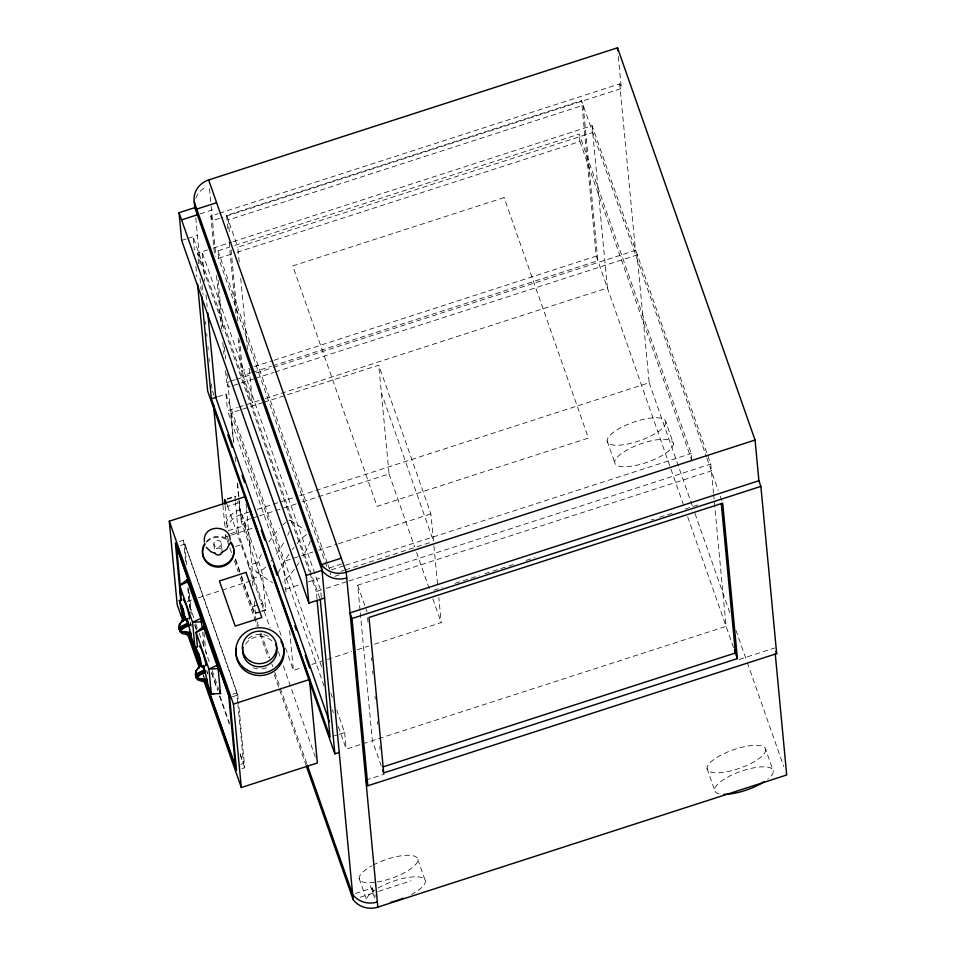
<?xml version="1.0" encoding="UTF-8"?>
<svg xmlns="http://www.w3.org/2000/svg" width="956" height="956" viewBox="0 0 956 956"><rect width="100%" height="100%" fill="white"/><g stroke="black" fill="none" stroke-linecap="round" stroke-linejoin="round"><path stroke-width="0.72" stroke-dasharray="4.78 3.58" d="M200.163 213.881L215.733 208.85M214.383 253.197L210.87 216.032L217.968 213.738M219.39 213.272L619.727 83.877L621.352 88.49L221.003 217.884M227.887 228.699L226.632 215.375L581.559 100.655L706.46 456.849M219.593 218.35L212.495 220.645L210.87 216.032M181.676 240.398L186.743 238.761M188.009 238.343L197.438 235.307M198.609 263.545L197.629 253.137L207.56 249.922M213.236 248.094L231.675 242.131M233.097 241.665L592.075 125.642L710.738 464.054L713.487 493.093M326.689 566.43L218.613 258.251L217.92 250.866L229.261 247.21M234.925 245.381L579.228 134.091L691.236 453.526L691.797 459.442M239.191 262.004L237.781 247.198L592.72 132.478M218.613 258.251L231.376 254.141M237.04 252.3L579.922 141.476L579.228 134.091M249.265 368.61L252.48 402.655L241.318 370.832L248.417 368.538M254.105 366.71L272.556 360.735M273.978 360.281L596.257 256.112L581.559 100.655M251.464 372.697L242.944 375.445L239.586 339.918M252.874 372.231L271.337 366.268M272.759 365.813L597.87 260.725L583.184 105.268L228.245 219.988L229.643 234.794M253.782 378.887L228.233 387.144L226.608 382.531L229.452 381.623M230.874 381.157L235.128 379.783M236.55 379.329L250.747 374.74M256.423 372.9L272.042 367.857M273.464 367.391L635.465 250.388L619.727 83.877M255.204 378.433L273.655 372.47M275.077 372.004L637.09 255.001L635.465 250.388M218.016 396.668L225.963 394.099L321.491 666.511M324.048 685.942L227.54 410.721L237.243 407.591M238.63 407.137L259.578 400.361M265.254 398.533L607.418 287.947L592.075 125.642M233.754 442.341L230.982 412.956L262.243 402.846M263.665 402.392L378.755 365.192L430.905 513.886L433.51 541.431L381.36 392.737M227.241 498.709L234.985 496.212M227.217 499.295L234.949 496.785A10.874 0.801 72.1 0 1 235.726 497.156M226.847 503.955A10.874 0.801 72.1 0 1 227.707 506.357L238.032 503.011L258.729 562.032A10.874 0.801 72.1 0 1 262.47 575.261L265.72 609.653L261.848 610.896M248.823 512.129L240.303 514.878A21.295 20.148 -5.4 0 0 226.883 527.533M257.343 509.381L278.638 502.498M280.048 502.031L294.245 497.443M299.933 495.614L649.16 382.735L637.09 255.001M179.465 541.49L183.54 540.176L237.841 695.024L238.689 703.927M281.1 635.334L241.259 521.701L258.311 516.192M259.733 515.738L296.671 503.788M302.359 501.96L389.044 473.937L378.755 365.192M180.636 545.494L184.711 544.179L236.849 692.873L237.829 703.162M228.281 530.759L245.274 525.262L239.813 509.715A21.295 20.148 -5.4 0 0 225.269 527.521M230.468 533.675L238.199 531.166L235.499 502.521M230.181 535.468L225.939 536.842L229.392 546.677M231.603 535.013L254.738 527.533M235.499 546.497L241.952 544.406A10.874 0.801 72.1 0 1 238.199 531.166M252.826 585.765L252.145 578.607A10.874 0.801 72.1 0 0 248.405 565.366L258.729 562.032M285.999 592.146L283.119 561.65L300.172 556.129M301.594 555.675L312.959 552.006M318.647 550.166L337.121 544.191M338.532 543.737L430.905 513.886M252.145 578.607L262.47 575.261M187.041 601.455L192.682 599.639M198.31 597.811L220.848 590.533M222.258 590.079L253.244 580.053L246.6 509.787M329.079 568.043L341.818 563.92M331.35 569.848L344.1 565.725M345.522 565.271L691.236 453.526M285.725 589.195L299.933 584.606M308.453 581.846L319.83 578.177M341.137 571.282L343.981 570.362M345.403 569.907L432.088 541.897M334.887 576.313L339.129 574.938M241.486 575.847L252.324 606.761L262.637 603.427A10.874 0.801 72.1 0 0 265.72 609.653M316.998 598.97L316.293 591.537L324.801 588.788M326.223 588.334L347.506 581.451M348.928 580.997L710.738 464.054M252.324 606.761A10.874 0.801 72.1 0 0 255.395 612.987L260.558 611.314M255.371 613.561L260.534 611.9M261.825 611.481L265.696 610.227M360.065 610.382L357.687 585.203L711.384 470.89M433.785 590.258L442.305 587.498M455.092 583.363L479.243 575.56M484.919 573.731L513.336 564.542M526.123 560.407L534.643 557.659M651.12 520.016L653.964 519.096M659.64 517.256L675.271 512.201M685.213 508.986L700.832 503.943M285.533 647.953L293.396 670.395L301.929 667.647M311.871 664.432L321.814 661.217M327.502 659.377L351.665 651.574M357.341 649.733L368.705 646.053M374.394 644.225L441.182 622.631L438.804 597.536M232.774 694.187L236.849 692.873M232.404 696.781L237.841 695.024M240.804 764.286L243.517 763.402L237.96 704.632M334.038 735.941L338.006 734.65M339.332 734.22L344.638 732.511L336.751 710.045M241.999 768.648L244.724 767.764L238.821 705.409M338.328 726.656L346.203 749.134L361.356 744.234M362.742 743.78L726.082 626.347L714.192 500.502M365.837 780.132L384.3 774.169M739.215 659.461L774.707 647.989M355.465 893.466L372.458 887.969L375.397 896.358M360.197 897.254L377.19 891.769M378.6 891.315L411.14 880.799M290.851 520.638L305.526 530.401M256.674 572.166L272.579 582.754M199.111 633.207L204.094 646.686L202.708 632.024M706.95 458.247L718.279 490.524M720.238 496.14L722.7 503.155M579.922 141.476L691.941 460.911M665.83 422.002A30.915 9.751 -19.3 0 1 622.643 444.863A30.915 9.751 -19.3 0 1 621.006 427.583A30.915 9.751 -19.3 0 1 665.83 422.002L673.383 443.536A30.915 9.751 -19.3 0 1 630.195 466.397A30.915 9.751 -19.3 0 1 628.558 449.129A30.915 9.751 -19.3 0 1 673.383 443.536M649.16 382.735L692.55 506.453M695.012 513.48L730.014 613.298M735.929 630.171L746.779 661.098M747.269 662.508L783.753 766.545M596.257 256.112L683.731 505.593M687.675 516.826L733.957 648.789M765.732 749.564A30.915 9.751 -19.3 0 1 722.545 772.424A30.915 9.751 -19.3 0 1 720.908 755.156A30.915 9.751 -19.3 0 1 765.732 749.564L773.285 771.098M607.156 440.967L614.708 462.501M707.058 768.528L714.61 790.062M389.044 473.937L414.617 546.88M416.589 552.496L430.355 591.776M432.817 598.791L441.182 622.631M357.687 585.203L367.032 611.864M226.632 215.375L237.781 247.198M217.92 250.866L327.466 563.275M327.956 564.673L329.928 570.302L330.346 574.735M417.844 859.528L425.396 881.062M381.241 765.923L372.386 740.673L360.209 611.864M319.782 598.002L193.088 236.706L194.355 250.066M197.629 253.137L309.397 571.879M309.887 573.289L316.293 591.537M330.848 693.196L332.33 697.402M230.982 412.956L283.119 561.65M332.413 709.806L333.405 712.614M212.519 391.124L214.001 395.342M250.376 543.594L240.303 514.878L238.701 497.897M370.295 885.591L375.397 900.134M241.952 544.406L262.637 603.427M359.169 878.492L366.71 900.026A30.915 9.751 -19.3 0 1 374.644 890.203M227.707 506.357L248.405 565.366M253.244 580.053L270.022 627.889M278.411 651.813L280.383 657.429M283.334 665.878L315.408 757.319M235.57 558.985L240.984 574.437M227.42 537.296L229.392 542.924M235.307 559.786L240.733 575.249M241.223 576.659L256.507 620.241M256.997 621.639L258.479 625.857M260.94 632.896L269.819 658.194M271.791 663.822L272.771 666.631M274.742 672.259L306.792 763.629M229.882 548.087L231.854 553.715M234.316 560.742L238.259 571.987M240.231 577.615L257.487 626.813M259.948 633.84L268.337 657.74M274.252 674.613L305.8 764.585M187.866 588.645L189.396 604.778L195.287 622.32M204.094 646.686L203.305 644.463L203.401 645.455M203.987 632.561L205.791 651.622L210.26 665.089M195.765 623.682L198.633 631.844M212.172 670.538L219.796 692.299M194.821 624.531L196.793 630.135M211.551 672.223L217.442 689.061M219.904 696.076L229.249 722.724M240.076 753.591L243.517 763.402M194.869 625.594L196.339 629.813M211.646 673.454L217.574 690.34M219.545 695.98L229.416 724.134M240.279 755.097L244.724 767.764M190.232 622.308L191.104 624.806L191.045 624.172M191.248 626.359L190.375 623.85L191.343 627.375M206.771 670.706L207.643 673.203M206.866 671.721L207.751 674.231M203.401 674.864L204.381 677.661M203.007 674.673L203.987 677.493M205.791 651.622L206.544 654.251M189.396 604.778L190.519 608.721M225.736 535.336L225.939 536.842L225.688 534.261M713.63 494.575L714.048 499.02M618.329 56.523L621.352 88.49M433.928 545.864L437.693 585.729M367.582 617.755L368 622.201M371.358 657.728L371.645 660.692M372.625 671.052L372.9 674.016M375.003 696.231L375.278 699.183M377.381 721.398L377.656 724.361M379.759 746.564L380.034 749.528M372.458 887.969L372.948 893.143M344.638 732.511L346.203 749.134M321.335 597.572L320.642 590.139L201.967 251.727L204.787 281.458M289.632 630.53L293.396 670.395M240.721 278.292L247.449 349.358M231.041 249.6L237.901 322.148M229.141 242.023L236.001 314.572M238.247 338.257L241.318 370.832M246.051 503.932L246.469 508.329M254.32 601.527L255.395 612.987M245.274 525.262L245.752 530.437M235.14 457.04L235.702 462.919M237.65 483.497L239.179 499.665M239.311 501.135L241.259 521.701M209.46 188.583L210.977 204.608M211.109 206.066L215.865 256.327M218.111 280.108L222.891 330.656M224.433 347.004L225.556 358.906M226.966 373.772L233.395 441.791M237.303 483.139L238.558 496.427M216.498 275.495L221.553 329.019M222.82 342.391L223.943 354.294M225.485 370.641L226.608 382.531M225.963 394.099L227.54 410.721M234.949 496.785L235.355 501.087M206.042 294.842L207.165 306.733M225.174 505.855L227.337 528.776M195.777 217.825L200.378 267.059M202.063 284.9L203.042 294.699M205.576 321.419L205.851 324.395M206.699 333.297L206.974 336.273M207.954 346.658L208.241 349.633M209.077 358.536L209.364 361.511M211.467 383.786L211.885 388.232M222.856 504.888L225.174 528.716M200.019 278.399L201.142 290.301M195.896 266.401L196.876 276.798M221.362 543.582A3.752 3.549 -5.4 0 1 215.936 547.011A3.752 3.549 -5.4 0 1 215.554 540.869A3.752 3.549 -5.4 0 1 221.362 543.582L222.091 551.313A3.752 3.549 -5.4 0 0 214.682 550.871M213.869 544.06L214.479 550.513M184.711 544.179L186.659 564.745M189.3 592.672L191.379 614.708M183.54 540.176L185.643 562.439M188.033 587.677L190.423 612.927M195.765 198.31A21.295 20.148 -5.4 0 1 206.604 186.683M266.533 667.742A17.172 16.252 -5.4 0 1 259.207 669.021M257.714 668.901A17.172 16.252 -5.4 0 1 250.735 666.535M245.573 644.129A17.172 16.252 -5.4 0 1 272.711 641.703M248.249 638.644A17.172 16.252 -5.4 0 1 269.078 636.78M237.59 501.781A10.874 0.801 72.1 0 1 238.032 503.011M206.58 542.303A15.75 14.902 -5.4 0 1 227.767 540.2M206.496 541.335A15.75 14.902 -5.4 0 1 227.671 539.232M719.008 793.779A30.915 9.751 -19.3 0 1 725.341 778.447A30.915 9.751 -19.3 0 1 764.023 766.82A30.915 9.751 -19.3 0 1 767.799 779.128M310.27 541.06A30.915 6.513 -56.4 0 1 303.124 556.057M298.893 562.845A30.915 6.513 -56.4 0 1 295.834 567.267M294.281 569.394A30.915 6.513 -56.4 0 1 283.155 581.953M278.268 572.991A30.915 6.513 -56.4 0 1 289.286 553.775M292.393 549.449A30.915 6.513 -56.4 0 1 293.958 547.406M297.065 543.582A30.915 6.513 -56.4 0 1 307.497 534.045M288.832 520.626A30.915 6.513 -56.4 0 1 291.592 524.497M289.321 531.691A30.915 6.513 -56.4 0 1 287.72 535.24M283.55 543.032A30.915 6.513 -56.4 0 1 274.707 556.368M273.141 558.423A30.915 6.513 -56.4 0 1 270.799 561.339M265.613 567.039A30.915 6.513 -56.4 0 1 262.458 552.449M268.959 541.873A30.915 6.513 -56.4 0 1 279.307 528.501M282.94 524.784A30.915 6.513 -56.4 0 1 285.784 522.382M378.05 888.052A30.915 9.751 -19.3 0 1 420.15 877.166A30.915 9.751 -19.3 0 1 411.534 894.434M373.019 865.12A30.915 9.751 -19.3 0 1 417.748 859.014A30.915 9.751 -19.3 0 1 377.429 881.982M374.644 882.388A30.915 9.751 -19.3 0 1 371.741 865.813M504.099 197.593L292.739 265.899L377.07 506.381L588.418 438.063L504.099 197.593"/><path stroke-width="1.43" d="M183.289 599.914L183.528 598.946L186.91 607.108L189.419 616.62L189.611 618.879L188.965 618.496M199.685 646.758L199.924 645.79L203.305 653.964L205.815 663.464L206.006 665.735L205.361 665.34M230.145 540.056C230.539 524.486 202.098 523.792 204.453 541.897M185.309 616.704L179.597 623.957L179.262 629.144L180.134 631.653L182.13 633.481L191.092 635.537L187.137 618.532L187.579 623.169L188.559 623.467L180.087 627.793L179.107 627.495L179.62 624.22L185.452 618.257M198.717 667.192L195.992 670.801L195.502 674.35L196.542 678.497L198.537 680.325L207.5 682.393L203.532 665.376L203.975 670.013L204.954 670.311L196.494 674.649L195.502 674.35L196.016 671.076L200.963 664.468M179.262 629.144L179.597 623.957M195.657 676L195.992 670.801M229.858 543.402L226.775 549.294L221.147 552.855M202.421 629.084L200.844 618.424L187.041 579.838L179.68 585.502L181.066 600.177M207.022 681.771L211.312 694.02L220.489 693.53L218.135 668.603L203.437 626.694L196.076 632.358L197.462 647.021L194.916 647.176L190.626 634.927M188.452 625.666L179.979 630.004L180.134 631.653M204.847 672.522L196.386 676.848L196.542 678.497M346.729 577.914A21.821 20.638 -5.4 0 1 323.367 572.035L322.005 570.338L194.821 207.631L194.08 200.39A21.295 20.148 -5.4 0 1 208.647 179.943L617.504 47.8L755.049 440.047L758.897 480.737L760.868 486.377L776.678 653.629L367.821 785.772L365.837 780.132M324.622 598.002L308.86 603.093L181.676 240.398L179.059 212.722L194.821 207.631L194.618 206.114M216.606 202.672L196.793 209.077L197.33 214.801L181.58 219.892M317.129 600.464L330.059 737.219L211.396 398.819L216.689 397.099M183.098 621.531L177.183 604.646L169.296 521.199L245.357 496.618M341.28 558.196L321.455 564.614L353.123 899.548L354.485 901.245A21.821 20.638 -5.4 0 0 377.847 907.125L786.704 774.981L775.256 653.892M308.86 603.093L306.243 575.428L322.005 570.338M755.049 440.047L346.192 572.19A21.821 20.638 -5.4 0 1 322.829 566.311L321.455 564.614L194.271 201.907M188.977 624.304L179.107 627.495L187.579 623.169L186.217 619.285M189.061 625.332L179.202 628.522L180.075 631.02M182.823 629.084L179.979 630.004L181.975 631.832L190.937 633.888M758.897 480.737L350.039 612.88L352.011 618.52L367.821 785.772M352.011 618.52L760.868 486.377M205.373 671.16L195.502 674.35L203.975 670.013L202.612 666.141M205.456 672.188L195.598 675.366L196.482 677.876M199.218 675.928L196.386 676.848L198.382 678.676L207.344 680.744M309.493 679.501L317.38 762.948L241.318 787.529L233.431 704.094L309.493 679.501L295.189 638.704M197.581 284.219L207.679 391.124L334.863 753.83L339.213 752.42M383.141 766.832L735.415 652.972L721.278 503.442M383.691 772.938L737.399 658.612L722.7 503.155L369.004 617.468L383.691 772.938L382.711 770.13M214.144 693.447L211.312 694.02L208.958 669.092L196.076 632.358L204.369 628.534L204.465 629.645L203.437 626.694M201.728 621.759L192.562 622.237L179.68 585.502L187.962 581.69L188.069 582.802L187.041 579.838M180.971 630.303L179.979 630.004L181.963 631.617L190.794 632.346M197.366 677.147L196.386 676.848L198.358 678.461L207.189 679.19M214.479 553.118L211.097 551.851L206.317 547.406M775.89 651.371L776.678 653.629M734.447 650.2L737.399 658.612M208.647 179.943L346.192 572.19L377.847 907.125M179.059 212.722L306.243 575.428M329.485 721.768L215.745 397.409L207.739 312.672M227.803 434.705L232.236 447.36M242.095 475.479L244.569 482.505M261.323 530.305L264.776 540.14M273.655 565.45L277.097 575.285M294.842 625.905L296.324 630.112M305.203 655.422L309.636 668.077M245.847 498.028L248.321 505.055M249.301 507.875L266.079 555.699M269.532 565.558L278.901 592.278M281.865 600.726L294.197 635.895M307.282 765.039L352.633 894.374L354.007 896.083A21.821 20.638 -5.4 0 0 377.357 901.962M306.29 765.995L353.123 899.548M169.296 521.199L233.431 704.094M189.73 631.629L191.092 635.537M206.126 678.485L207.5 682.393M182.512 611.804L184.902 618.604M198.908 658.648L201.298 665.448M184.209 620.145L182.811 612.939M189.133 634.175L200.449 666.44M205.361 680.469L235.367 766.043L228.699 695.502L176.561 546.808L180.17 585.012M183.755 619.775L182.273 615.556L181.568 608.135M188.691 633.852L200.043 666.236M205.468 681.712L236.574 770.405L229.691 697.653L175.39 542.805L180.863 600.715M187.543 634.187L199.386 667.957M203.819 680.612L241.318 787.529M617.504 47.8L617.779 50.704M320.272 599.412L334.863 753.83M225.042 504.421L224.636 500.119A10.874 0.801 72.1 0 1 226.429 502.892M213.427 404.507L222.796 503.573M201.704 296.24L211.396 398.819M200.951 619.524L200.844 618.424L192.562 622.237L194.916 647.176M202.29 679.071L202.517 681.52M198.358 678.461L198.537 680.325M185.882 632.227L186.121 634.665M180.732 590.892L181.15 595.301M182.321 620.348L182.405 621.233M181.963 631.617L182.13 633.481M280.885 641.261A24.043 22.753 -5.4 0 1 263.832 675.199A24.043 22.753 -5.4 0 1 236.467 648.467M275.687 644.225A17.172 16.252 -5.4 0 1 261.239 666.738A17.172 16.252 -5.4 0 1 243.063 647.14M233.862 549.975A15.75 14.902 -5.4 0 1 214.957 566.788A15.75 14.902 -5.4 0 1 204.931 544.382M230.695 542.9A15.75 14.902 -5.4 0 1 233.611 548.708M230.599 541.933A15.75 14.902 -5.4 0 1 229.213 561.722A15.75 14.902 -5.4 0 1 208.312 562.929A15.75 14.902 -5.4 0 1 204.835 543.414M222.019 552.245A3.752 3.549 -5.4 0 1 214.789 552.711M764.286 781.638A30.915 9.751 -19.3 0 1 723.859 794.34M403.336 898.222A30.915 9.751 -19.3 0 1 390.622 902.333M179.322 600.38L181.222 609.522L185.404 620.313L183.731 611.015L179.322 600.38M195.717 647.224L197.617 656.366L201.812 667.168L200.127 657.871L195.717 647.224M217.251 665.268L208.958 669.092L218.135 668.603L217.251 665.268M246.003 572.393L219.378 580.997L235.2 626.12L261.825 617.516L246.003 572.393M220.489 693.53L219.701 691.308L220.489 693.53M182.716 608.327L181.831 605.829L183.349 615.09L182.716 608.327M199.111 655.183L198.227 652.685L199.744 661.934L199.111 655.183M247.7 670.335A24.043 22.753 -5.4 0 0 283.836 650.403A24.043 22.753 -5.4 0 0 247.867 630.912A24.043 22.753 -5.4 0 0 247.7 670.335M250.233 661.182A17.172 16.252 -5.4 0 0 276.654 648.013A17.172 16.252 -5.4 0 0 251.631 633.039A17.172 16.252 -5.4 0 0 250.233 661.182"/></g></svg>
